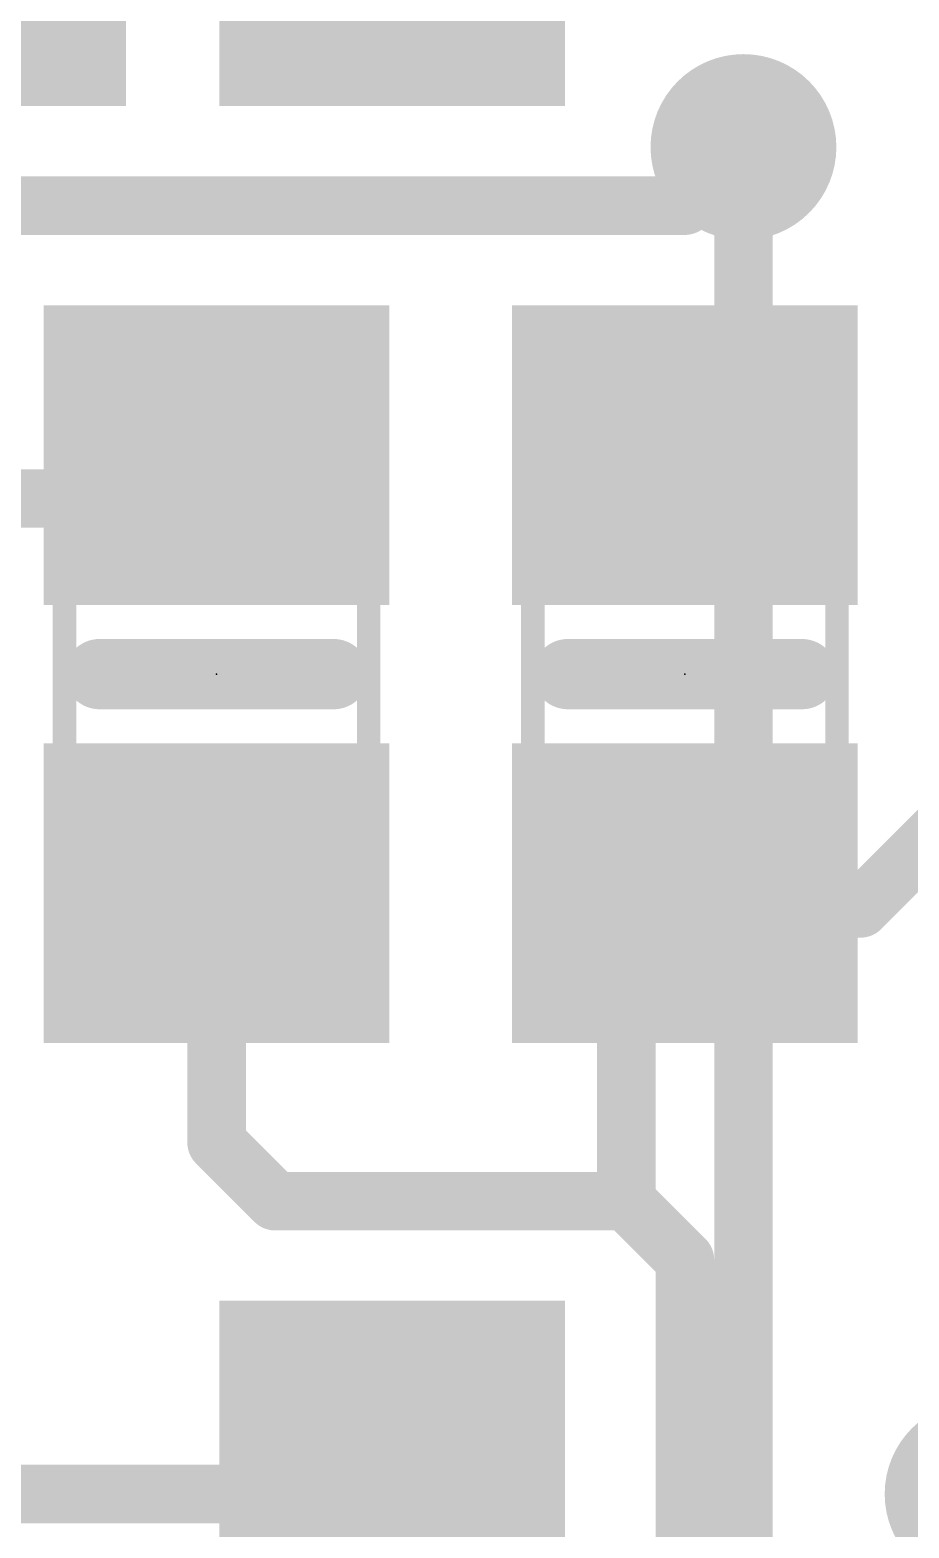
# Model space of a CAD drawing. Extents: x -10.2 to 45.7, y -9.3 to 34.1.
# Drawn here: x 24.08 to 27.9, y 8.23 to 14.73 of the extents above; entities that cross this region are included whole.
import ezdxf

# ---------------------------------------------------------------- set-up
doc = ezdxf.new("R2010")
doc.units = 0
for name, color, linetype in [('1', 12, 'CONTINUOUS'), ('16', 132, 'CONTINUOUS'), ('18', 110, 'CONTINUOUS'), ('21', 40, 'CONTINUOUS'), ('23', 53, 'CONTINUOUS'), ('51', 253, 'CONTINUOUS')]:
    doc.layers.add(name, color=color, linetype=linetype)

# ---------------------------------------------------------------- blocks, each defined once
blk = doc.blocks.new('RECT')
blk.add_solid([(-0.5, -0.5), (0.5, -0.5), (-0.5, 0.5), (0.5, 0.5)])
blk = doc.blocks.new('ROUNDV')
at = {"const_width": 0.5}
blk.add_lwpolyline([(0, -0.25, 1), (0, 0.25, 1), (0, -0.25)], format="xyb", dxfattribs=at)

msp = doc.modelspace()

# ---------------------------------------------------------------- linework, layer by layer
at = {"layer": '1', "const_width": 0.254}
for points in [[(26.924, 13.97), (27.178, 14.224)], [(27.178, 14.224), (27.178, 13.97)], [(20.447, 13.97), (26.924, 13.97)], [(27.166, 13.958), (27.178, 13.97)], [(27.178, 13.97), (27.178, 13.142)], [(27.178, 13.142), (26.924, 12.888)], [(24.892, 12.888), (24.704, 12.7)], [(24.704, 12.7), (23.368, 12.7)], [(28.321, 11.557), (27.686, 10.922)], [(24.892, 10.988), (24.892, 9.906)], [(26.67, 10.734), (26.924, 10.988)], [(26.99, 10.922), (26.924, 10.988)], [(27.686, 10.922), (26.99, 10.922)], [(26.67, 9.652), (26.67, 10.734)], [(24.892, 9.906), (25.146, 9.652)], [(25.146, 9.652), (26.67, 9.652)], [(26.67, 9.652), (26.924, 9.398)], [(26.924, 9.398), (26.924, 6.858)], [(25.466, 8.382), (25.654, 8.57)], [(23.622, 8.382), (25.466, 8.382)]]:
    msp.add_lwpolyline(points, dxfattribs=at)
at = {"layer": '1', "const_width": 0.127}
for points in [[(27.2415, 14.224, 1), (27.1145, 14.224)], [(27.2229, 14.1791, 1), (27.1331, 14.2689)], [(26.8791, 14.0149, 1), (26.9689, 13.9251)], [(26.924, 13.9065, 1), (26.924, 14.0335)], [(27.1211, 14.0029, 1), (27.2109, 13.9131)], [(27.2415, 13.97, 1), (27.1145, 13.97)], [(27.2229, 13.9251, 1), (27.1331, 14.0149)], [(27.1145, 13.97, 1), (27.2415, 13.97)], [(27.2229, 13.0971, 1), (27.1331, 13.1869)], [(27.1145, 13.142, 1), (27.2415, 13.142)], [(24.9369, 12.8431, 1), (24.8471, 12.9329)], [(26.8791, 12.9329, 1), (26.9689, 12.8431)], [(24.6591, 12.7449, 1), (24.7489, 12.6551)], [(24.704, 12.6365, 1), (24.704, 12.7635)], [(24.9555, 10.988, 1), (24.8285, 10.988)], [(26.9689, 11.0329, 1), (26.8791, 10.9431)], [(26.9689, 10.9431, 1), (26.8791, 11.0329)], [(26.99, 10.9855, 1), (26.99, 10.8585)], [(27.686, 10.8585, 1), (27.686, 10.9855)], [(26.9451, 10.8771, 1), (27.0349, 10.9669)], [(27.6411, 10.9669, 1), (27.7309, 10.8771)], [(26.7335, 10.734, 1), (26.6065, 10.734)], [(26.6251, 10.7789, 1), (26.7149, 10.6891)], [(24.9369, 9.9509, 1), (24.8471, 9.8611)], [(24.8285, 9.906, 1), (24.9555, 9.906)], [(25.146, 9.7155, 1), (25.146, 9.5885)], [(25.1011, 9.6071, 1), (25.1909, 9.6969)], [(26.7149, 9.6969, 1), (26.6251, 9.6071)], [(26.67, 9.5885, 1), (26.67, 9.7155)], [(26.6065, 9.652, 1), (26.7335, 9.652)], [(26.9875, 9.398, 1), (26.8605, 9.398)], [(26.8791, 9.3531, 1), (26.9689, 9.4429)], [(25.6989, 8.5251, 1), (25.6091, 8.6149)], [(25.4211, 8.4269, 1), (25.5109, 8.3371)], [(25.466, 8.3185, 1), (25.466, 8.4455)]]:
    msp.add_lwpolyline(points, format="xyb", dxfattribs=at)
at = {"layer": '16', "const_width": 0.254}
msp.add_lwpolyline([(27.178, 14.224), (27.178, 3.048)], dxfattribs=at)
at = {"layer": '16', "const_width": 0.127}
msp.add_lwpolyline([(27.2415, 14.224, 1), (27.1145, 14.224)], format="xyb", dxfattribs=at)
at = {"layer": '21', "const_width": 0.3048}
for points in [[(24.384, 11.938), (25.4, 11.938)], [(26.416, 11.938), (27.432, 11.938)]]:
    msp.add_lwpolyline(points, dxfattribs=at)
at = {"layer": '21', "const_width": 0.1524}
for points in [[(24.384, 12.0142, 1), (24.384, 11.8618)], [(25.4, 11.8618, 1), (25.4, 12.0142)], [(26.416, 12.0142, 1), (26.416, 11.8618)], [(27.432, 11.8618, 1), (27.432, 12.0142)]]:
    msp.add_lwpolyline(points, format="xyb", dxfattribs=at)
at = {"layer": '23'}
for p in [(24.892, 11.938), (26.924, 11.938)]:
    msp.add_point(p, dxfattribs=at)
at = {"layer": '51', "const_width": 0.1016}
for points in [[(24.232, 11.557), (24.232, 12.319)], [(25.552, 11.582), (25.552, 12.319)], [(26.264, 11.557), (26.264, 12.319)], [(27.584, 11.582), (27.584, 12.319)]]:
    msp.add_lwpolyline(points, dxfattribs=at)
at = {"layer": '51', "const_width": 0.0508}
for points in [[(24.2574, 12.319, 1), (24.2066, 12.319)], [(25.5774, 12.319, 1), (25.5266, 12.319)], [(26.2894, 12.319, 1), (26.2386, 12.319)], [(27.6094, 12.319, 1), (27.5586, 12.319)], [(24.2066, 11.557, 1), (24.2574, 11.557)], [(25.5266, 11.582, 1), (25.5774, 11.582)], [(26.2386, 11.557, 1), (26.2894, 11.557)], [(27.5586, 11.582, 1), (27.6094, 11.582)]]:
    msp.add_lwpolyline(points, format="xyb", dxfattribs=at)

# ---------------------------------------------------------------- block references
at = {"layer": '1', "xscale": 1.3, "yscale": 1.5, "rotation": 90}
for p in [(23.749, 15.052), (25.654, 15.052), (24.892, 12.888), (26.924, 12.888), (24.892, 10.988), (26.924, 10.988), (25.654, 8.57)]:
    msp.add_blockref('RECT', p, dxfattribs=at)
at = {"layer": '18', "xscale": 0.8064, "yscale": 0.8064}
for p in [(27.178, 14.224), (27.178, 14.224), (28.194, 8.382), (28.194, 8.382)]:
    msp.add_blockref('ROUNDV', p, dxfattribs=at)
at = {"layer": '51', "xscale": 0.7501, "yscale": 1.4501, "rotation": 90}
for p in [(24.8909, 12.6687), (26.9229, 12.6687), (24.8909, 11.2209), (26.9229, 11.2209), (25.6529, 8.3506)]:
    msp.add_blockref('RECT', p, dxfattribs=at)

doc.saveas('drawing.dxf')
